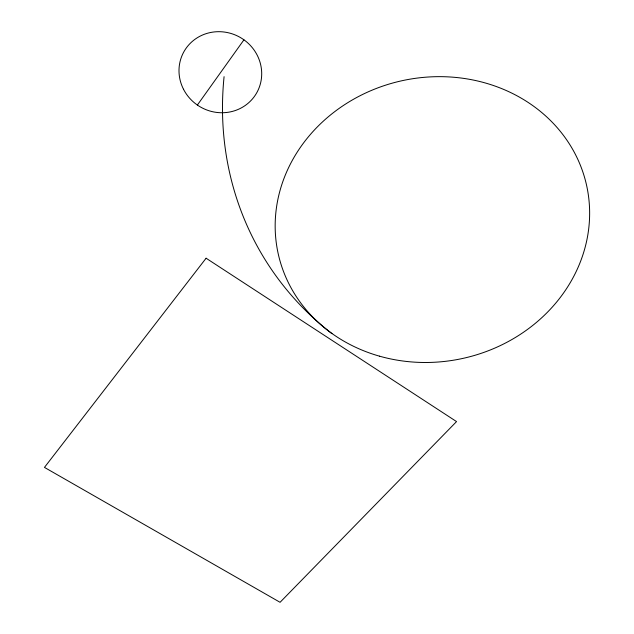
<?xml version="1.0" encoding="UTF-8"?>
<svg xmlns="http://www.w3.org/2000/svg" width="634" height="634" viewBox="0 0 634 634"><rect width="100%" height="100%" fill="white"/><g stroke="black" fill="none" stroke-linecap="round" stroke-linejoin="round"><path stroke-width="0.95" d="M197.38 105.046L243.947 39.823M331.931 333.627A348.201 311.389 -32.3 0 1 224.079 76.666M206.098 258.22L44.459 467.401L280.069 602.3L456.551 421.586L206.098 258.22M183.495 89.228A41.804 40.061 30.9 0 0 255.019 95.568A41.804 40.061 30.9 0 0 222.55 31.851A41.804 40.061 30.9 0 0 183.495 89.228M379.481 356.165A157.945 142.143 -12.5 0 0 587.084 187.672A157.945 142.143 -12.5 0 0 330.631 114.857A157.945 142.143 -12.5 0 0 379.481 356.165"/></g></svg>
